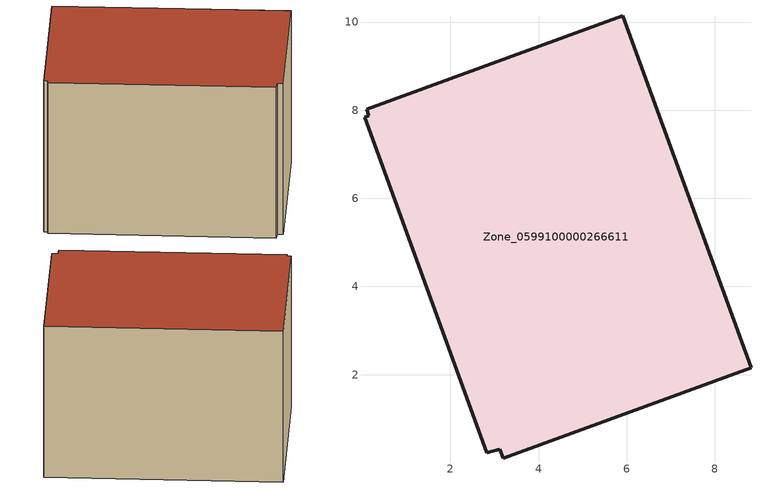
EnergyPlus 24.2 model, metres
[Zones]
Zone_0599100000266611
 floor ground (C_G): 3.12,0.31 2.83,0.22 0.05,7.84 0.15,7.88 0.1,8.02 5.91,10.14 8.82,2.16 3.2,0.1 z3.35
 wall outside (C_F): 5.91,10.14 0.1,8.02 0.15,7.88 0.05,7.84 2.83,0.22 3.12,0.31 3.2,0.1 8.82,2.16 5.91,10.14 z3.35:9.28
 roof outside (C_R): 3.12,0.31 3.2,0.1 8.82,2.16 5.91,10.14 0.1,8.02 0.15,7.88 0.05,7.84 2.83,0.22 z9.28
[BUILDING]
Pand.0599100000266611: North Axis=0; Terrain=City; Loads Convergence Tolerance Value=0.04; Temperature Convergence Tolerance Value=0.4; Solar Distribution=FullExterior; Maximum Number of Warmup Days=25; Minimum Number of Warmup Days=1
[Site:Location]
Rotterdam.The.Hague.AP_ZH_NLD Design_Conditions: Latitude=51.96; Longitude=4.45; Time Zone=1; Elevation=-4.5
[SITE:GROUNDTEMPERATURE:BUILDINGSURFACE]
18, 18, 18, 18, 18, 18, 18, 18, 18, 18, 18, 18
[MATERIAL] Thermal Absorptance=0.9; Solar Absorptance=0.7; Visible Absorptance=0.7
Name | Roughness | Thickness | Conductivity | Density | Specific Heat
G.TC.1946-1964 | MediumSmooth | 0.15 | 1 | 540 | 1210
F.TC.1946-1964 | Rough | 0.3 | 0.857143 | 1920 | 840
R.TC.1946-1964 | MediumRough | 0.2 | 0.235294 | 1500 | 1000
[CONSTRUCTION]
C_G: G.TC.1946-1964
C_F: F.TC.1946-1964
C_R: R.TC.1946-1964
[ZONE]
Zone_0599100000266611: Type=1; Multiplier=1; Ceiling Height=Autocalculate; Volume=Autocalculate; Floor Area=autocalculate; Part of Total Floor Area=Yes
[ZONEINFILTRATION:DESIGNFLOWRATE]
Infil_Zone_0599100000266611: Zone or ZoneList or Space or SpaceList=Zone_0599100000266611; Schedule=AlwaysOn; Design Flow Rate Calculation Method=Flow/Area; Flow Rate per Floor Area=0.003; Constant Term Coefficient=1; Temperature Term Coefficient=0; Velocity Term Coefficient=0; Velocity Squared Term Coefficient=0
[HVACTEMPLATE:ZONE:IDEALLOADSAIRSYSTEM]
Zone_0599100000266611: Maximum Heating Supply Air Temperature=50; Minimum Cooling Supply Air Temperature=13; Maximum Heating Supply Air Humidity Ratio=0.0156; Minimum Cooling Supply Air Humidity Ratio=0.0077; Heating Limit=NoLimit; Cooling Limit=NoLimit; Dehumidification Control Type=ConstantSensibleHeatRatio; Cooling Sensible Heat Ratio=0.7; Dehumidification Setpoint=60; Humidification Control Type=None; Humidification Setpoint=30; Outdoor Air Method=None; Outdoor Air Flow Rate per Person=0.00944; Outdoor Air Flow Rate per Zone Floor Area=0; Outdoor Air Flow Rate per Zone=0; Demand Controlled Ventilation Type=None; Outdoor Air Economizer Type=NoEconomizer; Heat Recovery Type=None; Sensible Heat Recovery Effectiveness=0.7; Latent Heat Recovery Effectiveness=0.65
[ZONECONTROL:THERMOSTAT]
ThermostatControl_Zone_0599100000266611: Zone or ZoneList=Zone_0599100000266611; Control Type Schedule=DualSetpointControlType; Control 1=Thermostat_Zone_0599100000266611; Temperature Difference Between Cutout And Setpoint=0
[THERMOSTATSETPOINT:DUALSETPOINT]
Thermostat_Zone_0599100000266611: Heating Setpoint Temperature Schedule=HeatingSetpoint_Zone_0599100000266611; Cooling Setpoint Temperature Schedule=CoolingSetpoint_Zone_0599100000266611
[SCHEDULE:COMPACT]
HeatingSetpoint_Zone_0599100000266611: Through: 12/31, For: AllDays, Until: 24:00, 21
CoolingSetpoint_Zone_0599100000266611: Through: 12/31, For: AllDays, Until: 24:00, 24
DualSetpointControlType: Through: 12/31, For: AllDays, Until: 24:00, 4
AlwaysOn: Through: 12/31, For: AllDays, Until: 24:00, 1
